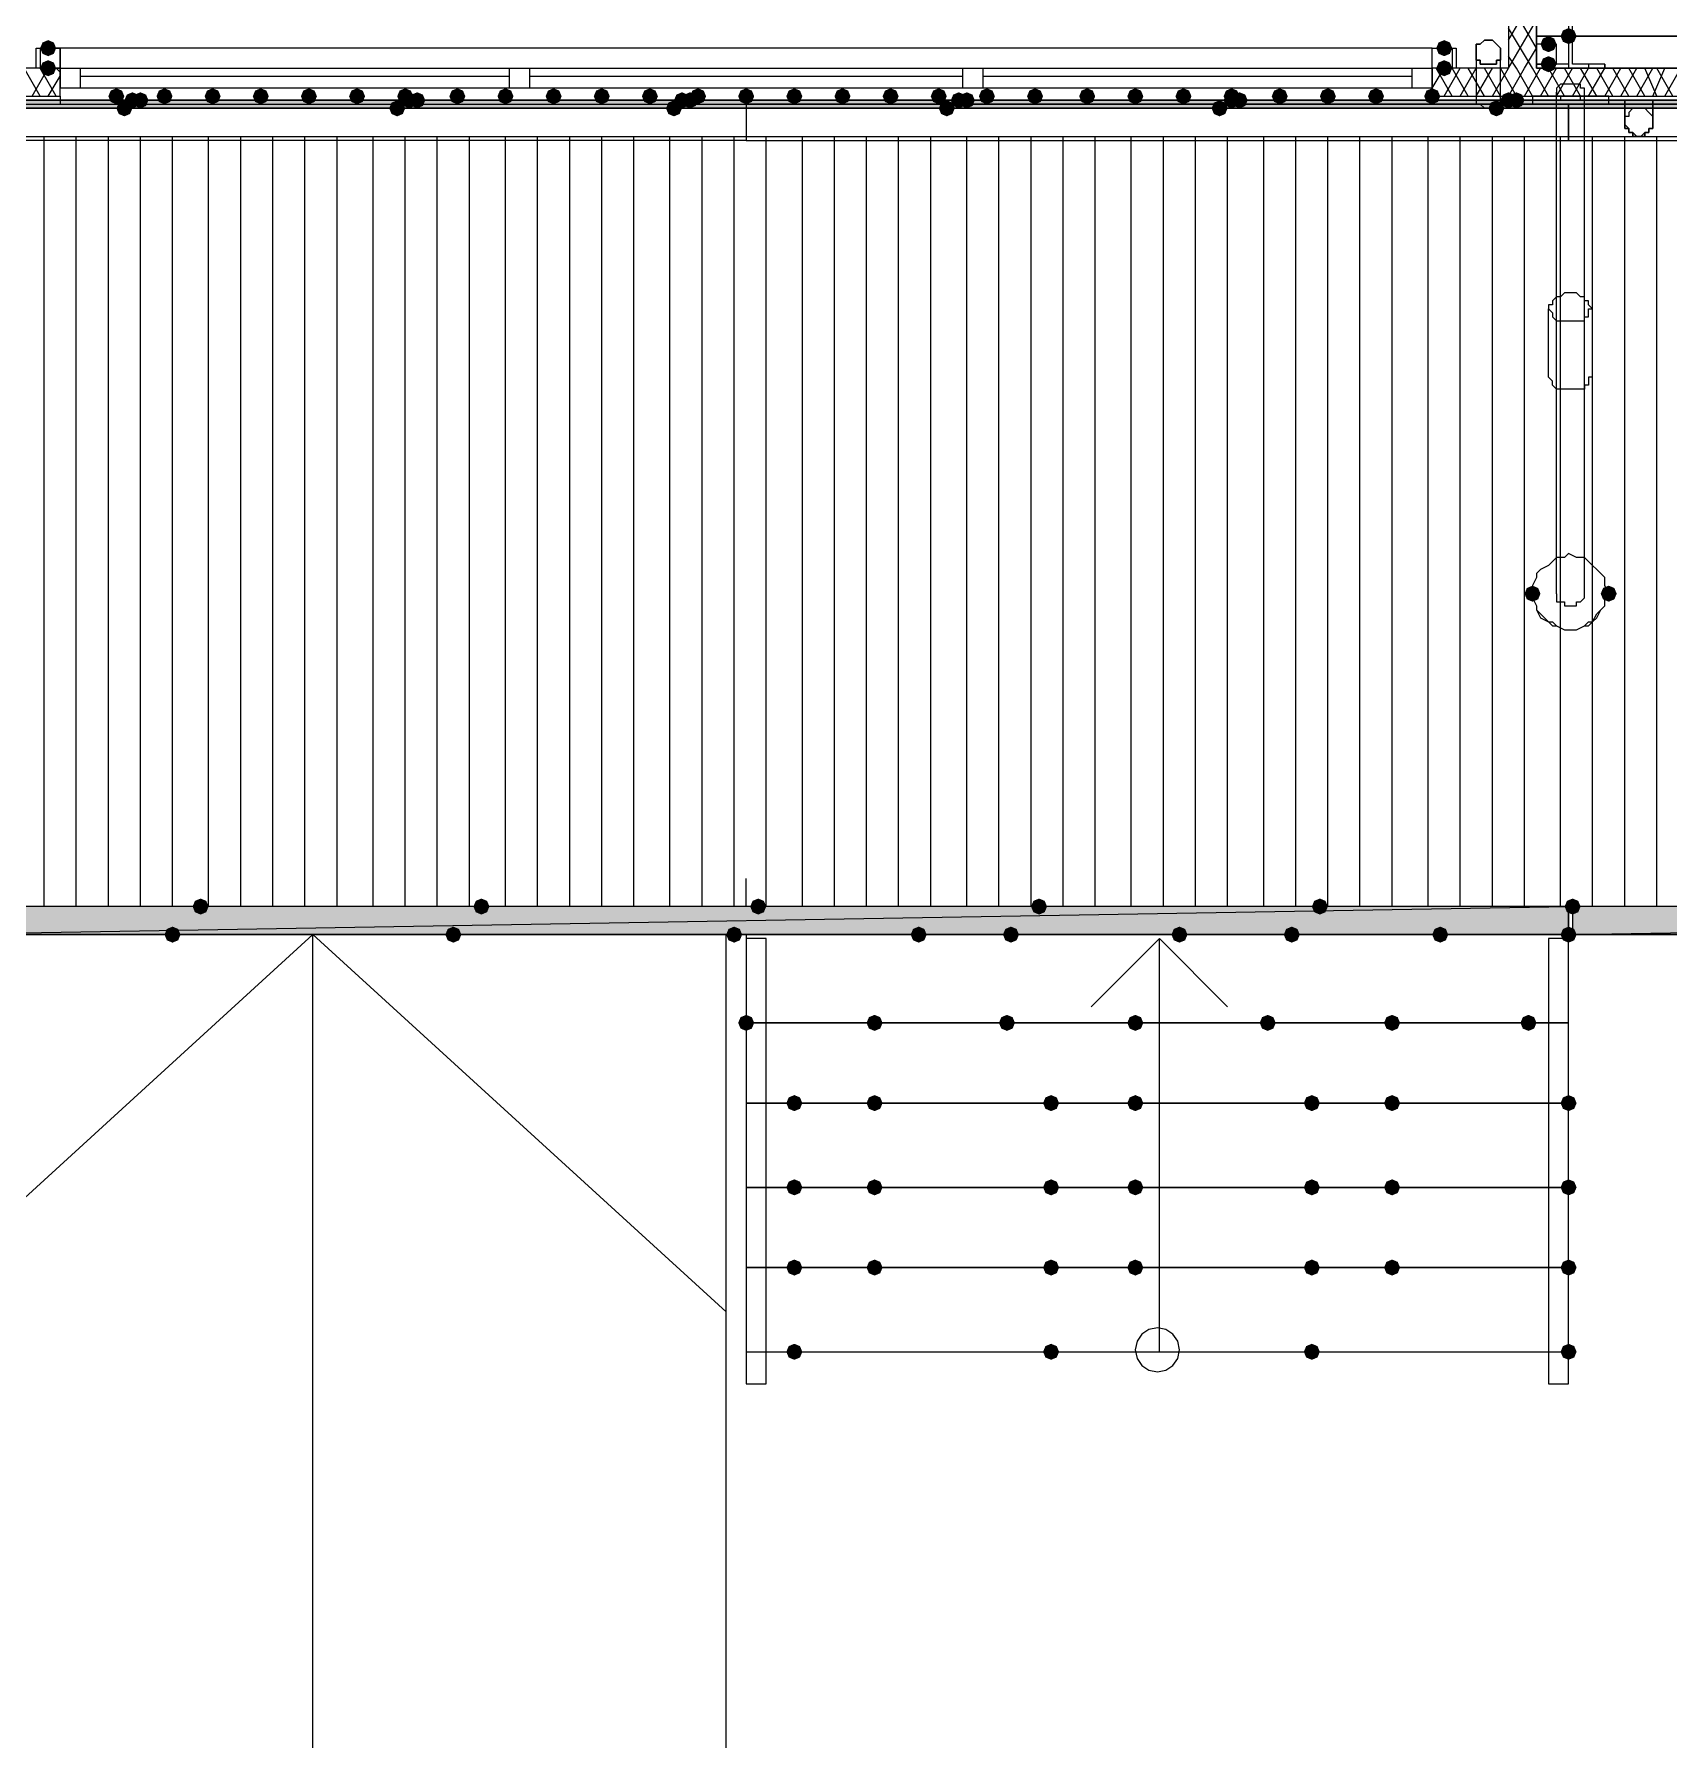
# Model space of a CAD drawing. Header units: millimetres. Extents: x 0 to 420, y 0 to 297.
# Drawn here: x 243.01 to 260.27, y 87.94 to 105.94 of the extents above; entities that cross this region are included whole.
import ezdxf

# ---------------------------------------------------------------- set-up
doc = ezdxf.new("R2010")
doc.units = ezdxf.units.MM
doc.layers.get('0').update_dxf_attribs({"linetype": 'CONTINUOUS'})

msp = doc.modelspace()

# ---------------------------------------------------------------- hatches: boundary and pattern name
at = {"true_color": 0x000007}
for points in [[(243.247333, 105.791), (243.222462, 105.731204), (243.162667, 105.706333), (243.102871, 105.731204), (243.078, 105.791), (243.102871, 105.850796), (243.162667, 105.875667), (243.222462, 105.850796)], [(257.979333, 105.791), (257.954462, 105.731204), (257.894667, 105.706333), (257.834871, 105.731204), (257.81, 105.791), (257.834871, 105.850796), (257.894667, 105.875667), (257.954462, 105.850796)], [(259.08, 105.833333), (259.055129, 105.773538), (258.995333, 105.748667), (258.935538, 105.773538), (258.910667, 105.833333), (258.935537, 105.893129), (258.995333, 105.918), (259.055129, 105.893129)], [(259.291667, 105.918), (259.266796, 105.858204), (259.207, 105.833333), (259.147204, 105.858204), (259.122333, 105.918), (259.147204, 105.977796), (259.207, 106.002667), (259.266796, 105.977796)], [(259.08, 105.621667), (259.055129, 105.561871), (258.995333, 105.537), (258.935538, 105.561871), (258.910667, 105.621667), (258.935537, 105.681462), (258.995333, 105.706333), (259.055129, 105.681463)], [(243.247333, 105.579333), (243.222462, 105.519537), (243.162667, 105.494667), (243.102871, 105.519537), (243.078, 105.579333), (243.102871, 105.639129), (243.162667, 105.664), (243.222462, 105.639129)], [(257.979333, 105.579333), (257.954462, 105.519537), (257.894667, 105.494667), (257.834871, 105.519537), (257.81, 105.579333), (257.834871, 105.639129), (257.894667, 105.664), (257.954462, 105.639129)], [(243.967, 105.283), (243.942129, 105.223204), (243.882333, 105.198333), (243.822538, 105.223204), (243.797667, 105.283), (243.822537, 105.342796), (243.882333, 105.367667), (243.942129, 105.342796)], [(244.475, 105.283), (244.450129, 105.223204), (244.390333, 105.198333), (244.330537, 105.223204), (244.305667, 105.283), (244.330537, 105.342796), (244.390333, 105.367667), (244.450129, 105.342796)], [(244.983, 105.283), (244.958129, 105.223204), (244.898333, 105.198333), (244.838538, 105.223204), (244.813667, 105.283), (244.838537, 105.342796), (244.898333, 105.367667), (244.958129, 105.342796)], [(245.491, 105.283), (245.466129, 105.223204), (245.406333, 105.198333), (245.346538, 105.223204), (245.321667, 105.283), (245.346537, 105.342796), (245.406333, 105.367667), (245.466129, 105.342796)], [(245.999, 105.283), (245.974129, 105.223204), (245.914333, 105.198333), (245.854537, 105.223204), (245.829667, 105.283), (245.854537, 105.342796), (245.914333, 105.367667), (245.974129, 105.342796)], [(246.507, 105.283), (246.482129, 105.223204), (246.422333, 105.198333), (246.362537, 105.223204), (246.337667, 105.283), (246.362537, 105.342796), (246.422333, 105.367667), (246.482129, 105.342796)], [(247.015, 105.283), (246.990129, 105.223204), (246.930333, 105.198333), (246.870538, 105.223204), (246.845667, 105.283), (246.870537, 105.342796), (246.930333, 105.367667), (246.990129, 105.342796)], [(247.565333, 105.283), (247.540462, 105.223204), (247.480667, 105.198333), (247.420871, 105.223204), (247.396, 105.283), (247.420871, 105.342796), (247.480667, 105.367667), (247.540462, 105.342796)], [(248.073333, 105.283), (248.048462, 105.223204), (247.988667, 105.198333), (247.928871, 105.223204), (247.904, 105.283), (247.928871, 105.342796), (247.988667, 105.367667), (248.048462, 105.342796)], [(248.581333, 105.283), (248.556462, 105.223204), (248.496667, 105.198333), (248.436871, 105.223204), (248.412, 105.283), (248.436871, 105.342796), (248.496667, 105.367667), (248.556462, 105.342796)], [(249.089333, 105.283), (249.064462, 105.223204), (249.004667, 105.198333), (248.944871, 105.223204), (248.92, 105.283), (248.944871, 105.342796), (249.004667, 105.367667), (249.064462, 105.342796)], [(249.597333, 105.283), (249.572462, 105.223204), (249.512667, 105.198333), (249.452871, 105.223204), (249.428, 105.283), (249.452871, 105.342796), (249.512667, 105.367667), (249.572462, 105.342796)], [(250.105333, 105.283), (250.080462, 105.223204), (250.020667, 105.198333), (249.960871, 105.223204), (249.936, 105.283), (249.960871, 105.342796), (250.020667, 105.367667), (250.080462, 105.342796)], [(250.613333, 105.283), (250.588462, 105.223204), (250.528667, 105.198333), (250.468871, 105.223204), (250.444, 105.283), (250.468871, 105.342796), (250.528667, 105.367667), (250.588462, 105.342796)], [(251.121333, 105.283), (251.096462, 105.223204), (251.036667, 105.198333), (250.976871, 105.223204), (250.952, 105.283), (250.976871, 105.342796), (251.036667, 105.367667), (251.096462, 105.342796)], [(251.629333, 105.283), (251.604463, 105.223204), (251.544667, 105.198333), (251.484871, 105.223204), (251.46, 105.283), (251.484871, 105.342796), (251.544667, 105.367667), (251.604462, 105.342796)], [(252.137333, 105.283), (252.112462, 105.223204), (252.052667, 105.198333), (251.992871, 105.223204), (251.968, 105.283), (251.992871, 105.342796), (252.052667, 105.367667), (252.112462, 105.342796)], [(252.645333, 105.283), (252.620462, 105.223204), (252.560667, 105.198333), (252.500871, 105.223204), (252.476, 105.283), (252.500871, 105.342796), (252.560667, 105.367667), (252.620462, 105.342796)], [(253.153333, 105.283), (253.128462, 105.223204), (253.068667, 105.198333), (253.008871, 105.223204), (252.984, 105.283), (253.008871, 105.342796), (253.068667, 105.367667), (253.128462, 105.342796)], [(253.661333, 105.283), (253.636462, 105.223204), (253.576667, 105.198333), (253.516871, 105.223204), (253.492, 105.283), (253.516871, 105.342796), (253.576667, 105.367667), (253.636462, 105.342796)], [(254.211667, 105.283), (254.186796, 105.223204), (254.127, 105.198333), (254.067204, 105.223204), (254.042333, 105.283), (254.067204, 105.342796), (254.127, 105.367667), (254.186796, 105.342796)], [(254.719667, 105.283), (254.694796, 105.223204), (254.635, 105.198333), (254.575204, 105.223204), (254.550333, 105.283), (254.575204, 105.342796), (254.635, 105.367667), (254.694796, 105.342796)], [(255.227667, 105.283), (255.202796, 105.223204), (255.143, 105.198333), (255.083204, 105.223204), (255.058333, 105.283), (255.083204, 105.342796), (255.143, 105.367667), (255.202796, 105.342796)], [(255.735667, 105.283), (255.710796, 105.223204), (255.651, 105.198333), (255.591204, 105.223204), (255.566333, 105.283), (255.591204, 105.342796), (255.651, 105.367667), (255.710796, 105.342796)], [(256.243667, 105.283), (256.218796, 105.223204), (256.159, 105.198333), (256.099204, 105.223204), (256.074333, 105.283), (256.099204, 105.342796), (256.159, 105.367667), (256.218796, 105.342796)], [(256.751667, 105.283), (256.726796, 105.223204), (256.667, 105.198333), (256.607204, 105.223204), (256.582333, 105.283), (256.607204, 105.342796), (256.667, 105.367667), (256.726796, 105.342796)], [(257.259667, 105.283), (257.234796, 105.223204), (257.175, 105.198333), (257.115204, 105.223204), (257.090333, 105.283), (257.115204, 105.342796), (257.175, 105.367667), (257.234796, 105.342796)], [(257.852333, 105.283), (257.827463, 105.223204), (257.767667, 105.198333), (257.707871, 105.223204), (257.683, 105.283), (257.707871, 105.342796), (257.767667, 105.367667), (257.827462, 105.342796)], [(258.910667, 100.033667), (258.885796, 99.973871), (258.826, 99.949), (258.766204, 99.973871), (258.741333, 100.033667), (258.766204, 100.093462), (258.826, 100.118333), (258.885796, 100.093463)], [(259.715, 100.033667), (259.690129, 99.973871), (259.630333, 99.949), (259.570538, 99.973871), (259.545667, 100.033667), (259.570537, 100.093462), (259.630333, 100.118333), (259.690129, 100.093463)]]:
    msp.add_hatch(color=0, dxfattribs=at).paths.add_polyline_path(points, flags=0)
at = {"true_color": 0x0000fe}
for points in [[(244.136333, 105.240667), (244.111462, 105.180871), (244.051667, 105.156), (243.991871, 105.180871), (243.967, 105.240667), (243.991871, 105.300462), (244.051667, 105.325333), (244.111462, 105.300463)], [(244.221, 105.240667), (244.196129, 105.180871), (244.136333, 105.156), (244.076538, 105.180871), (244.051667, 105.240667), (244.076537, 105.300462), (244.136333, 105.325333), (244.196129, 105.300463)], [(244.221, 105.240667), (244.196129, 105.180871), (244.136333, 105.156), (244.076538, 105.180871), (244.051667, 105.240667), (244.076537, 105.300462), (244.136333, 105.325333), (244.196129, 105.300463)], [(247.057333, 105.240667), (247.032462, 105.180871), (246.972667, 105.156), (246.912871, 105.180871), (246.888, 105.240667), (246.912871, 105.300462), (246.972667, 105.325333), (247.032462, 105.300463)], [(247.142, 105.240667), (247.117129, 105.180871), (247.057333, 105.156), (246.997537, 105.180871), (246.972667, 105.240667), (246.997537, 105.300462), (247.057333, 105.325333), (247.117129, 105.300463)], [(247.142, 105.240667), (247.117129, 105.180871), (247.057333, 105.156), (246.997537, 105.180871), (246.972667, 105.240667), (246.997537, 105.300462), (247.057333, 105.325333), (247.117129, 105.300463)], [(249.936, 105.240667), (249.911129, 105.180871), (249.851333, 105.156), (249.791538, 105.180871), (249.766667, 105.240667), (249.791537, 105.300462), (249.851333, 105.325333), (249.911129, 105.300463)], [(250.020667, 105.240667), (249.995796, 105.180871), (249.936, 105.156), (249.876204, 105.180871), (249.851333, 105.240667), (249.876204, 105.300462), (249.936, 105.325333), (249.995796, 105.300463)], [(250.020667, 105.240667), (249.995796, 105.180871), (249.936, 105.156), (249.876204, 105.180871), (249.851333, 105.240667), (249.876204, 105.300462), (249.936, 105.325333), (249.995796, 105.300463)], [(252.857, 105.240667), (252.832129, 105.180871), (252.772333, 105.156), (252.712538, 105.180871), (252.687667, 105.240667), (252.712537, 105.300462), (252.772333, 105.325333), (252.832129, 105.300463)], [(252.941667, 105.240667), (252.916796, 105.180871), (252.857, 105.156), (252.797204, 105.180871), (252.772333, 105.240667), (252.797204, 105.300462), (252.857, 105.325333), (252.916796, 105.300463)], [(252.941667, 105.240667), (252.916796, 105.180871), (252.857, 105.156), (252.797204, 105.180871), (252.772333, 105.240667), (252.797204, 105.300462), (252.857, 105.325333), (252.916796, 105.300463)], [(255.735667, 105.240667), (255.710796, 105.180871), (255.651, 105.156), (255.591204, 105.180871), (255.566333, 105.240667), (255.591204, 105.300462), (255.651, 105.325333), (255.710796, 105.300463)], [(255.820333, 105.240667), (255.795462, 105.180871), (255.735667, 105.156), (255.675871, 105.180871), (255.651, 105.240667), (255.675871, 105.300462), (255.735667, 105.325333), (255.795462, 105.300463)], [(255.820333, 105.240667), (255.795462, 105.180871), (255.735667, 105.156), (255.675871, 105.180871), (255.651, 105.240667), (255.675871, 105.300462), (255.735667, 105.325333), (255.795462, 105.300463)], [(258.656667, 105.240667), (258.631796, 105.180871), (258.572, 105.156), (258.512204, 105.180871), (258.487333, 105.240667), (258.512204, 105.300462), (258.572, 105.325333), (258.631796, 105.300463)], [(258.741333, 105.240667), (258.716462, 105.180871), (258.656667, 105.156), (258.596871, 105.180871), (258.572, 105.240667), (258.596871, 105.300462), (258.656667, 105.325333), (258.716462, 105.300463)], [(258.741333, 105.240667), (258.716462, 105.180871), (258.656667, 105.156), (258.596871, 105.180871), (258.572, 105.240667), (258.596871, 105.300462), (258.656667, 105.325333), (258.716462, 105.300463)], [(244.051667, 105.156), (244.026796, 105.096204), (243.967, 105.071333), (243.907204, 105.096204), (243.882333, 105.156), (243.907204, 105.215796), (243.967, 105.240667), (244.026796, 105.215796)], [(246.930333, 105.156), (246.905462, 105.096204), (246.845667, 105.071333), (246.785871, 105.096204), (246.761, 105.156), (246.785871, 105.215796), (246.845667, 105.240667), (246.905462, 105.215796)], [(249.851333, 105.156), (249.826462, 105.096204), (249.766667, 105.071333), (249.706871, 105.096204), (249.682, 105.156), (249.706871, 105.215796), (249.766667, 105.240667), (249.826462, 105.215796)], [(252.73, 105.156), (252.705129, 105.096204), (252.645333, 105.071333), (252.585538, 105.096204), (252.560667, 105.156), (252.585537, 105.215796), (252.645333, 105.240667), (252.705129, 105.215796)], [(255.608667, 105.156), (255.583796, 105.096204), (255.524, 105.071333), (255.464204, 105.096204), (255.439333, 105.156), (255.464204, 105.215796), (255.524, 105.240667), (255.583796, 105.215796)], [(258.529667, 105.156), (258.504796, 105.096204), (258.445, 105.071333), (258.385204, 105.096204), (258.360333, 105.156), (258.385204, 105.215796), (258.445, 105.240667), (258.504796, 105.215796)], [(244.856, 96.731667), (244.831129, 96.671871), (244.771333, 96.647), (244.711538, 96.671871), (244.686667, 96.731667), (244.711537, 96.791462), (244.771333, 96.816333), (244.831129, 96.791463)], [(247.819333, 96.731667), (247.794463, 96.671871), (247.734667, 96.647), (247.674871, 96.671871), (247.65, 96.731667), (247.674871, 96.791462), (247.734667, 96.816333), (247.794462, 96.791463)], [(250.740333, 96.731667), (250.715462, 96.671871), (250.655667, 96.647), (250.595871, 96.671871), (250.571, 96.731667), (250.595871, 96.791462), (250.655667, 96.816333), (250.715462, 96.791463)], [(253.703667, 96.731667), (253.678796, 96.671871), (253.619, 96.647), (253.559204, 96.671871), (253.534333, 96.731667), (253.559204, 96.791462), (253.619, 96.816333), (253.678796, 96.791463)], [(256.667, 96.731667), (256.642129, 96.671871), (256.582333, 96.647), (256.522538, 96.671871), (256.497667, 96.731667), (256.522537, 96.791462), (256.582333, 96.816333), (256.642129, 96.791463)], [(259.334, 96.731667), (259.309129, 96.671871), (259.249333, 96.647), (259.189538, 96.671871), (259.164667, 96.731667), (259.189537, 96.791462), (259.249333, 96.816333), (259.309129, 96.791463)], [(259.334, 96.731667), (259.309129, 96.671871), (259.249333, 96.647), (259.189538, 96.671871), (259.164667, 96.731667), (259.189537, 96.791462), (259.249333, 96.816333), (259.309129, 96.791463)], [(244.559667, 96.435333), (244.534796, 96.375538), (244.475, 96.350667), (244.415204, 96.375538), (244.390333, 96.435333), (244.415204, 96.495129), (244.475, 96.52), (244.534796, 96.495129)], [(247.523, 96.435333), (247.498129, 96.375538), (247.438333, 96.350667), (247.378537, 96.375538), (247.353667, 96.435333), (247.378537, 96.495129), (247.438333, 96.52), (247.498129, 96.495129)], [(250.486333, 96.435333), (250.461462, 96.375538), (250.401667, 96.350667), (250.341871, 96.375538), (250.317, 96.435333), (250.341871, 96.495129), (250.401667, 96.52), (250.461462, 96.495129)], [(252.433667, 96.435333), (252.408796, 96.375538), (252.349, 96.350667), (252.289204, 96.375538), (252.264333, 96.435333), (252.289204, 96.495129), (252.349, 96.52), (252.408796, 96.495129)], [(253.407333, 96.435333), (253.382462, 96.375538), (253.322667, 96.350667), (253.262871, 96.375538), (253.238, 96.435333), (253.262871, 96.495129), (253.322667, 96.52), (253.382462, 96.495129)], [(255.185333, 96.435333), (255.160462, 96.375538), (255.100667, 96.350667), (255.040871, 96.375538), (255.016, 96.435333), (255.040871, 96.495129), (255.100667, 96.52), (255.160462, 96.495129)], [(256.370667, 96.435333), (256.345796, 96.375538), (256.286, 96.350667), (256.226204, 96.375538), (256.201333, 96.435333), (256.226204, 96.495129), (256.286, 96.52), (256.345796, 96.495129)], [(257.937, 96.435333), (257.912129, 96.375538), (257.852333, 96.350667), (257.792537, 96.375538), (257.767667, 96.435333), (257.792537, 96.495129), (257.852333, 96.52), (257.912129, 96.495129)], [(259.291667, 96.435333), (259.266796, 96.375538), (259.207, 96.350667), (259.147204, 96.375538), (259.122333, 96.435333), (259.147204, 96.495129), (259.207, 96.52), (259.266796, 96.495129)], [(250.613333, 95.504), (250.588462, 95.444204), (250.528667, 95.419333), (250.468871, 95.444204), (250.444, 95.504), (250.468871, 95.563796), (250.528667, 95.588667), (250.588462, 95.563796)], [(250.613333, 95.504), (250.588462, 95.444204), (250.528667, 95.419333), (250.468871, 95.444204), (250.444, 95.504), (250.468871, 95.563796), (250.528667, 95.588667), (250.588462, 95.563796)], [(251.968, 95.504), (251.943129, 95.444204), (251.883333, 95.419333), (251.823537, 95.444204), (251.798667, 95.504), (251.823537, 95.563796), (251.883333, 95.588667), (251.943129, 95.563796)], [(253.365, 95.504), (253.340129, 95.444204), (253.280333, 95.419333), (253.220538, 95.444204), (253.195667, 95.504), (253.220537, 95.563796), (253.280333, 95.588667), (253.340129, 95.563796)], [(254.719667, 95.504), (254.694796, 95.444204), (254.635, 95.419333), (254.575204, 95.444204), (254.550333, 95.504), (254.575204, 95.563796), (254.635, 95.588667), (254.694796, 95.563796)], [(256.116667, 95.504), (256.091796, 95.444204), (256.032, 95.419333), (255.972204, 95.444204), (255.947333, 95.504), (255.972204, 95.563796), (256.032, 95.588667), (256.091796, 95.563796)], [(257.429, 95.504), (257.404129, 95.444204), (257.344333, 95.419333), (257.284538, 95.444204), (257.259667, 95.504), (257.284537, 95.563796), (257.344333, 95.588667), (257.404129, 95.563796)], [(258.868333, 95.504), (258.843462, 95.444204), (258.783667, 95.419333), (258.723871, 95.444204), (258.699, 95.504), (258.723871, 95.563796), (258.783667, 95.588667), (258.843462, 95.563796)], [(251.121333, 94.657333), (251.096462, 94.597537), (251.036667, 94.572667), (250.976871, 94.597537), (250.952, 94.657333), (250.976871, 94.717129), (251.036667, 94.742), (251.096462, 94.717129)], [(251.968, 94.657333), (251.943129, 94.597537), (251.883333, 94.572667), (251.823537, 94.597537), (251.798667, 94.657333), (251.823537, 94.717129), (251.883333, 94.742), (251.943129, 94.717129)], [(253.830667, 94.657333), (253.805796, 94.597537), (253.746, 94.572667), (253.686204, 94.597537), (253.661333, 94.657333), (253.686204, 94.717129), (253.746, 94.742), (253.805796, 94.717129)], [(254.719667, 94.657333), (254.694796, 94.597537), (254.635, 94.572667), (254.575204, 94.597537), (254.550333, 94.657333), (254.575204, 94.717129), (254.635, 94.742), (254.694796, 94.717129)], [(256.582333, 94.657333), (256.557462, 94.597537), (256.497667, 94.572667), (256.437871, 94.597537), (256.413, 94.657333), (256.437871, 94.717129), (256.497667, 94.742), (256.557462, 94.717129)], [(257.429, 94.657333), (257.404129, 94.597537), (257.344333, 94.572667), (257.284538, 94.597537), (257.259667, 94.657333), (257.284537, 94.717129), (257.344333, 94.742), (257.404129, 94.717129)], [(259.291667, 94.657333), (259.266796, 94.597537), (259.207, 94.572667), (259.147204, 94.597537), (259.122333, 94.657333), (259.147204, 94.717129), (259.207, 94.742), (259.266796, 94.717129)], [(259.291667, 94.657333), (259.266796, 94.597537), (259.207, 94.572667), (259.147204, 94.597537), (259.122333, 94.657333), (259.147204, 94.717129), (259.207, 94.742), (259.266796, 94.717129)], [(251.121333, 93.768333), (251.096462, 93.708537), (251.036667, 93.683667), (250.976871, 93.708537), (250.952, 93.768333), (250.976871, 93.828129), (251.036667, 93.853), (251.096462, 93.828129)], [(251.968, 93.768333), (251.943129, 93.708537), (251.883333, 93.683667), (251.823537, 93.708537), (251.798667, 93.768333), (251.823537, 93.828129), (251.883333, 93.853), (251.943129, 93.828129)], [(253.830667, 93.768333), (253.805796, 93.708537), (253.746, 93.683667), (253.686204, 93.708537), (253.661333, 93.768333), (253.686204, 93.828129), (253.746, 93.853), (253.805796, 93.828129)], [(254.719667, 93.768333), (254.694796, 93.708537), (254.635, 93.683667), (254.575204, 93.708537), (254.550333, 93.768333), (254.575204, 93.828129), (254.635, 93.853), (254.694796, 93.828129)], [(256.582333, 93.768333), (256.557462, 93.708537), (256.497667, 93.683667), (256.437871, 93.708537), (256.413, 93.768333), (256.437871, 93.828129), (256.497667, 93.853), (256.557462, 93.828129)], [(257.429, 93.768333), (257.404129, 93.708537), (257.344333, 93.683667), (257.284538, 93.708537), (257.259667, 93.768333), (257.284537, 93.828129), (257.344333, 93.853), (257.404129, 93.828129)], [(259.291667, 93.768333), (259.266796, 93.708537), (259.207, 93.683667), (259.147204, 93.708537), (259.122333, 93.768333), (259.147204, 93.828129), (259.207, 93.853), (259.266796, 93.828129)], [(259.291667, 93.768333), (259.266796, 93.708537), (259.207, 93.683667), (259.147204, 93.708537), (259.122333, 93.768333), (259.147204, 93.828129), (259.207, 93.853), (259.266796, 93.828129)], [(251.121333, 92.921667), (251.096462, 92.861871), (251.036667, 92.837), (250.976871, 92.861871), (250.952, 92.921667), (250.976871, 92.981462), (251.036667, 93.006333), (251.096462, 92.981463)], [(251.968, 92.921667), (251.943129, 92.861871), (251.883333, 92.837), (251.823537, 92.861871), (251.798667, 92.921667), (251.823537, 92.981462), (251.883333, 93.006333), (251.943129, 92.981463)], [(253.830667, 92.921667), (253.805796, 92.861871), (253.746, 92.837), (253.686204, 92.861871), (253.661333, 92.921667), (253.686204, 92.981462), (253.746, 93.006333), (253.805796, 92.981463)], [(254.719667, 92.921667), (254.694796, 92.861871), (254.635, 92.837), (254.575204, 92.861871), (254.550333, 92.921667), (254.575204, 92.981462), (254.635, 93.006333), (254.694796, 92.981463)], [(256.582333, 92.921667), (256.557462, 92.861871), (256.497667, 92.837), (256.437871, 92.861871), (256.413, 92.921667), (256.437871, 92.981462), (256.497667, 93.006333), (256.557462, 92.981463)], [(257.429, 92.921667), (257.404129, 92.861871), (257.344333, 92.837), (257.284538, 92.861871), (257.259667, 92.921667), (257.284537, 92.981462), (257.344333, 93.006333), (257.404129, 92.981463)], [(259.291667, 92.921667), (259.266796, 92.861871), (259.207, 92.837), (259.147204, 92.861871), (259.122333, 92.921667), (259.147204, 92.981462), (259.207, 93.006333), (259.266796, 92.981463)], [(259.291667, 92.921667), (259.266796, 92.861871), (259.207, 92.837), (259.147204, 92.861871), (259.122333, 92.921667), (259.147204, 92.981462), (259.207, 93.006333), (259.266796, 92.981463)], [(251.121333, 92.032667), (251.096462, 91.972871), (251.036667, 91.948), (250.976871, 91.972871), (250.952, 92.032667), (250.976871, 92.092462), (251.036667, 92.117333), (251.096462, 92.092463)], [(253.830667, 92.032667), (253.805796, 91.972871), (253.746, 91.948), (253.686204, 91.972871), (253.661333, 92.032667), (253.686204, 92.092462), (253.746, 92.117333), (253.805796, 92.092463)], [(256.582333, 92.032667), (256.557462, 91.972871), (256.497667, 91.948), (256.437871, 91.972871), (256.413, 92.032667), (256.437871, 92.092462), (256.497667, 92.117333), (256.557462, 92.092463)], [(259.291667, 92.032667), (259.266796, 91.972871), (259.207, 91.948), (259.147204, 91.972871), (259.122333, 92.032667), (259.147204, 92.092462), (259.207, 92.117333), (259.266796, 92.092463)], [(259.291667, 92.032667), (259.266796, 91.972871), (259.207, 91.948), (259.147204, 91.972871), (259.122333, 92.032667), (259.147204, 92.092462), (259.207, 92.117333), (259.266796, 92.092463)]]:
    msp.add_hatch(color=0, dxfattribs=at).paths.add_polyline_path(points, flags=0)
at = {"true_color": 0x000007}
h = msp.add_hatch(color=0, dxfattribs=at)
h.paths.add_polyline_path([(381.550333, 105.156), (119.507, 105.156), (381.550333, 105.240667)], flags=0)
h.paths.add_polyline_path([(119.507, 105.156), (381.550333, 105.240667), (119.507, 105.240667)], flags=0)
h = msp.add_hatch(color=0, dxfattribs=at)
h.paths.add_polyline_path([(259.207, 96.435333), (241.850333, 96.435333), (259.207, 96.731667)], flags=0)
h.paths.add_polyline_path([(241.850333, 96.435333), (259.207, 96.731667), (241.850333, 96.731667)], flags=0)
h = msp.add_hatch(color=0, dxfattribs=at)
h.paths.add_polyline_path([(276.606, 96.435333), (259.249333, 96.435333), (276.606, 96.731667)], flags=0)
h.paths.add_polyline_path([(259.249333, 96.435333), (276.606, 96.731667), (259.249333, 96.731667)], flags=0)

# ---------------------------------------------------------------- linework, layer by layer
at = {"color": 0, "true_color": 0x000007}
for points in [[(392.938, 222.25), (258.868333, 222.25), (258.868333, 191.219667), (242.189, 191.219667), (242.189, 222.25), (108.119333, 222.25), (108.119333, 105.579333), (242.189, 105.579333), (242.189, 136.609667), (258.868333, 136.609667), (258.868333, 105.579333), (392.938, 105.579333)], [(242.189, 221.869), (242.189, 191.219667), (258.868333, 191.219667), (258.868333, 221.869), (392.557, 221.869), (392.557, 105.918), (258.868333, 105.918), (258.868333, 136.609667), (242.189, 136.609667), (242.189, 105.918), (108.500333, 105.918), (108.500333, 221.869)], [(259.588, 106.299), (258.868333, 106.299), (258.868333, 106.256667), (259.207, 106.256667), (259.207, 105.621667), (258.868333, 105.621667), (258.868333, 105.579333), (259.588, 105.579333), (259.588, 105.621667), (259.249333, 105.621667), (259.249333, 106.256667), (259.588, 106.256667)], [(258.233333, 105.748667), (258.233333, 105.791), (258.233333, 105.833333), (258.275667, 105.833333), (258.318, 105.875667), (258.360333, 105.875667), (258.402667, 105.875667), (258.445, 105.833333), (258.487333, 105.791), (258.487333, 105.748667), (258.487333, 105.706333), (258.487333, 105.664), (258.445, 105.664), (258.445, 105.621667), (258.402667, 105.621667), (258.360333, 105.621667), (258.318, 105.621667), (258.275667, 105.621667), (258.275667, 105.664), (258.233333, 105.664), (258.233333, 105.706333), (258.233333, 105.748667), (258.233333, 105.706333), (258.233333, 105.664), (258.275667, 105.664), (258.275667, 105.621667), (258.318, 105.621667), (258.360333, 105.621667), (258.402667, 105.621667), (258.445, 105.621667), (258.445, 105.664), (258.487333, 105.664), (258.487333, 105.706333), (258.487333, 105.748667), (258.487333, 105.791), (258.445, 105.833333), (258.402667, 105.875667), (258.360333, 105.875667), (258.318, 105.875667), (258.275667, 105.833333), (258.233333, 105.833333), (258.233333, 105.791)], [(258.487333, 105.748667), (258.487333, 105.791), (258.445, 105.833333), (258.402667, 105.875667), (258.360333, 105.875667), (258.318, 105.875667), (258.275667, 105.833333), (258.233333, 105.833333), (258.233333, 105.791), (258.233333, 105.748667), (258.233333, 105.706333), (258.233333, 105.664), (258.275667, 105.664), (258.275667, 105.621667), (258.318, 105.621667), (258.360333, 105.621667), (258.402667, 105.621667), (258.445, 105.621667), (258.445, 105.664), (258.487333, 105.664), (258.487333, 105.706333)], [(243.035667, 105.791), (243.289667, 105.791), (243.289667, 105.579333), (243.035667, 105.579333)], [(243.078, 105.791), (243.078, 105.579333), (243.289667, 105.579333), (243.289667, 105.791)], [(257.767667, 105.791), (257.979333, 105.791), (257.979333, 105.579333), (257.767667, 105.579333), (257.767667, 105.791), (258.021667, 105.791), (258.021667, 105.579333), (257.767667, 105.579333)], [(259.08, 105.833333), (258.868333, 105.833333), (258.868333, 105.621667), (259.08, 105.621667), (259.08, 105.833333), (258.868333, 105.833333), (258.868333, 105.621667), (259.08, 105.621667)], [(243.289667, 105.579333), (243.289667, 105.367667)], [(257.767667, 105.579333), (257.767667, 105.367667)], [(259.249333, 105.41), (259.207, 105.41), (259.164667, 105.41), (259.122333, 105.41), (259.08, 105.367667), (259.08, 105.325333), (259.08, 105.283), (259.122333, 105.283), (259.122333, 105.240667), (259.164667, 105.240667), (259.207, 105.240667), (259.249333, 105.240667), (259.291667, 105.240667), (259.334, 105.240667), (259.334, 105.283), (259.376333, 105.283), (259.376333, 105.325333), (259.376333, 105.367667), (259.334, 105.367667), (259.334, 105.41), (259.291667, 105.41)], [(381.550333, 105.156), (119.507, 105.156), (381.550333, 105.240667)], [(119.507, 105.156), (381.550333, 105.240667), (119.507, 105.240667)], [(241.850333, 105.198333), (250.528667, 105.198333), (250.528667, 104.817333), (241.850333, 104.817333)], [(259.207, 105.198333), (250.528667, 105.198333), (250.528667, 104.817333), (259.207, 104.817333)], [(258.233333, 105.198333), (258.275667, 105.198333), (258.318, 105.156), (258.360333, 105.156), (258.402667, 105.156), (258.402667, 105.198333), (258.445, 105.198333), (258.487333, 105.198333), (258.445, 105.198333), (258.402667, 105.198333), (258.360333, 105.198333), (258.318, 105.198333), (258.275667, 105.198333)], [(276.606, 105.198333), (259.207, 105.198333), (259.207, 104.817333), (276.606, 104.817333)], [(259.672667, 105.240667), (259.799667, 105.240667), (259.799667, 105.029), (259.799667, 104.986667), (259.799667, 104.944333), (259.842, 104.944333), (259.842, 104.902), (259.884333, 104.902), (259.884333, 104.859667), (259.926667, 104.859667), (259.969, 104.859667), (260.011333, 104.859667), (260.011333, 104.902), (260.053667, 104.902), (260.053667, 104.944333), (260.096, 104.944333), (260.096, 104.986667), (260.096, 105.029), (260.096, 105.240667), (260.223, 105.240667), (260.096, 105.240667), (260.096, 105.029), (260.096, 104.986667), (260.096, 104.944333), (260.053667, 104.944333), (260.053667, 104.902), (260.011333, 104.902), (259.969, 104.859667), (259.926667, 104.859667), (259.884333, 104.902), (259.842, 104.902), (259.842, 104.944333), (259.799667, 104.986667), (259.799667, 105.029), (259.799667, 105.240667), (259.672667, 105.240667), (259.799667, 105.240667), (259.799667, 105.029), (259.799667, 104.986667), (259.799667, 104.944333), (259.842, 104.944333), (259.842, 104.902), (259.884333, 104.902), (259.884333, 104.859667), (259.926667, 104.859667), (259.969, 104.859667), (260.011333, 104.859667), (260.011333, 104.902), (260.053667, 104.902), (260.053667, 104.944333), (260.096, 104.944333), (260.096, 104.986667), (260.096, 105.029), (260.096, 105.240667), (260.223, 105.240667), (260.096, 105.240667), (260.096, 105.029), (260.096, 104.986667), (260.096, 104.944333), (260.053667, 104.944333), (260.053667, 104.902), (260.011333, 104.902), (259.969, 104.859667), (259.926667, 104.859667), (259.884333, 104.902), (259.842, 104.902), (259.842, 104.944333), (259.799667, 104.986667), (259.799667, 105.029), (259.799667, 105.240667), (259.672667, 105.240667), (259.799667, 105.240667), (259.799667, 105.029), (259.799667, 104.986667), (259.842, 104.944333), (259.842, 104.902), (259.884333, 104.902), (259.926667, 104.859667), (259.969, 104.859667), (260.011333, 104.902), (260.053667, 104.902), (260.053667, 104.944333), (260.096, 104.944333), (260.096, 104.986667), (260.096, 105.029), (260.096, 105.240667), (260.223, 105.240667), (260.096, 105.240667), (260.096, 105.029), (260.096, 104.986667), (260.096, 104.944333), (260.053667, 104.944333), (260.053667, 104.902), (260.011333, 104.902), (260.011333, 104.859667), (259.969, 104.859667), (259.926667, 104.859667), (259.884333, 104.859667), (259.884333, 104.902), (259.842, 104.902), (259.842, 104.944333), (259.799667, 104.944333), (259.799667, 104.986667), (259.799667, 105.029), (259.799667, 105.240667)], [(259.799667, 105.029), (259.799667, 104.986667), (259.842, 104.944333), (259.842, 104.902), (259.884333, 104.902), (259.926667, 104.859667), (259.969, 104.859667), (260.011333, 104.902), (260.053667, 104.902), (260.053667, 104.944333), (260.096, 104.944333), (260.096, 104.986667), (260.096, 105.029), (260.096, 105.071333), (260.053667, 105.113667), (260.011333, 105.156), (259.969, 105.156), (259.926667, 105.156), (259.884333, 105.156), (259.842, 105.113667), (259.842, 105.071333), (259.799667, 105.071333)], [(260.096, 105.029), (260.096, 105.071333), (260.053667, 105.113667), (260.011333, 105.156), (259.969, 105.156), (259.926667, 105.156), (259.884333, 105.156), (259.842, 105.113667), (259.842, 105.071333), (259.799667, 105.071333), (259.799667, 105.029), (259.799667, 104.986667), (259.842, 104.944333), (259.842, 104.902), (259.884333, 104.902), (259.926667, 104.859667), (259.969, 104.859667), (260.011333, 104.902), (260.053667, 104.902), (260.053667, 104.944333), (260.096, 104.944333), (260.096, 104.986667)], [(381.550333, 97.324333), (381.550333, 96.731667), (119.507, 96.731667), (119.507, 97.324333), (119.507, 104.309333), (119.507, 104.859667), (381.550333, 104.859667), (381.550333, 104.309333)], [(259.249333, 103.208667), (259.207, 103.208667), (259.164667, 103.208667), (259.122333, 103.166333), (259.08, 103.166333), (259.037667, 103.124), (259.037667, 103.081667), (258.995333, 103.081667), (258.995333, 103.039333), (259.037667, 102.997), (259.037667, 102.954667), (259.08, 102.912333), (259.122333, 102.912333), (259.164667, 102.912333), (259.207, 102.912333), (259.249333, 102.912333), (259.291667, 102.912333), (259.334, 102.912333), (259.376333, 102.912333), (259.376333, 102.954667), (259.418667, 102.954667), (259.418667, 102.997), (259.418667, 103.039333), (259.461, 103.039333), (259.418667, 103.081667), (259.418667, 103.124), (259.376333, 103.124), (259.376333, 103.166333), (259.334, 103.166333), (259.291667, 103.208667)], [(259.291667, 100.414667), (259.207, 100.457), (259.164667, 100.414667), (259.08, 100.414667), (259.037667, 100.372333), (258.995333, 100.33), (258.910667, 100.287667), (258.868333, 100.245333), (258.868333, 100.203), (258.826, 100.118333), (258.826, 100.033667), (258.826, 99.991333), (258.868333, 99.906667), (258.868333, 99.864333), (258.910667, 99.822), (258.995333, 99.737333), (259.037667, 99.737333), (259.08, 99.695), (259.164667, 99.652667), (259.207, 99.652667), (259.291667, 99.652667), (259.376333, 99.695), (259.418667, 99.737333), (259.461, 99.737333), (259.503333, 99.822), (259.545667, 99.864333), (259.588, 99.906667), (259.588, 99.991333), (259.630333, 100.033667), (259.588, 100.118333), (259.588, 100.203), (259.545667, 100.245333), (259.503333, 100.287667), (259.461, 100.33), (259.418667, 100.372333), (259.376333, 100.414667)], [(259.207, 96.435333), (241.850333, 96.435333), (259.207, 96.731667)], [(241.850333, 96.435333), (259.207, 96.731667), (241.850333, 96.731667)], [(259.207, 96.731667), (241.850333, 96.731667), (241.850333, 96.435333), (259.207, 96.435333)], [(276.606, 96.435333), (259.249333, 96.435333), (276.606, 96.731667)], [(259.249333, 96.435333), (276.606, 96.731667), (259.249333, 96.731667)], [(346.159667, 96.731667), (346.159667, 96.435333), (328.803, 96.435333), (328.803, 96.731667), (328.803, 96.435333), (311.404, 96.435333), (311.404, 96.731667), (311.404, 96.435333), (294.005, 96.435333), (294.005, 96.731667), (294.005, 96.435333), (276.606, 96.435333), (276.606, 96.731667), (259.249333, 96.731667), (259.249333, 96.435333), (276.606, 96.435333), (276.606, 96.731667), (294.005, 96.731667), (311.404, 96.731667), (328.803, 96.731667)], [(245.872, 96.435333), (255.185333, 96.435333)], [(250.528667, 95.504), (259.207, 95.504), (259.207, 96.393), (259.207, 96.435333), (250.528667, 96.435333), (250.528667, 96.393)], [(250.740333, 91.694), (250.740333, 92.032667), (250.740333, 96.393), (250.528667, 96.393), (250.528667, 92.032667), (250.528667, 91.694)], [(259.207, 91.694), (259.207, 92.032667), (259.207, 96.393), (258.995333, 96.393), (258.995333, 92.032667), (258.995333, 91.694)], [(250.528667, 94.657333), (259.207, 94.657333), (259.207, 95.504), (250.528667, 95.504)], [(250.528667, 93.768333), (259.207, 93.768333), (259.207, 94.657333), (250.528667, 94.657333)], [(250.528667, 92.921667), (259.207, 92.921667), (259.207, 93.768333), (250.528667, 93.768333)], [(250.528667, 92.032667), (259.207, 92.032667), (259.207, 92.921667), (250.528667, 92.921667)]]:
    msp.add_lwpolyline(points, close=True, dxfattribs=at)
at = {"color": 0, "true_color": 0x0000fe}
msp.add_lwpolyline([(242.189, 221.869), (108.500333, 221.869), (108.500333, 105.918), (242.189, 105.918), (242.189, 136.609667), (258.868333, 136.609667), (258.868333, 105.918), (392.557, 105.918), (392.557, 221.869), (258.868333, 221.869), (258.868333, 191.219667), (242.189, 191.219667)], close=True, dxfattribs=at)
at = {"color": 0, "true_color": 0x000007}
for points in [[(258.572, 140.081), (258.572, 105.579333)], [(258.868333, 105.579333), (258.868333, 140.081)], [(258.572, 105.875667), (258.868333, 106.383667)], [(258.868333, 105.791), (258.572, 106.299)], [(259.207, 106.299), (259.207, 105.579333)], [(258.572, 105.579333), (258.868333, 106.087333)], [(258.826, 105.579333), (258.572, 106.002667)], [(250.528667, 105.791), (243.289667, 105.791), (243.289667, 105.706333)], [(250.528667, 105.791), (243.289667, 105.791), (243.289667, 105.706333)], [(243.289667, 105.706333), (243.289667, 105.579333), (250.528667, 105.579333)], [(243.289667, 105.706333), (243.289667, 105.579333), (250.528667, 105.579333)], [(257.767667, 105.706333), (257.767667, 105.791), (250.528667, 105.791)], [(257.767667, 105.706333), (257.767667, 105.791), (250.528667, 105.791)], [(250.528667, 105.579333), (257.767667, 105.579333), (257.767667, 105.706333)], [(250.528667, 105.579333), (257.767667, 105.579333), (257.767667, 105.706333)], [(258.233333, 105.748667), (258.233333, 105.198333)], [(258.487333, 105.198333), (258.487333, 105.748667)], [(258.656667, 105.579333), (258.572, 105.706333)], [(258.741333, 105.579333), (258.868333, 105.791)], [(243.289667, 105.579333), (242.485333, 105.579333)], [(243.078, 105.283), (242.908667, 105.579333)], [(242.993333, 105.283), (243.162667, 105.579333)], [(243.247333, 105.283), (243.078, 105.579333)], [(243.162667, 105.283), (243.289667, 105.494667)], [(243.289667, 105.537), (243.247333, 105.579333)], [(243.289667, 105.283), (243.289667, 105.367667), (243.289667, 105.579333)], [(243.289667, 105.579333), (257.767667, 105.579333)], [(243.289667, 105.579333), (243.501333, 105.579333), (243.501333, 105.367667), (243.289667, 105.367667)], [(243.501333, 105.579333), (248.031, 105.579333)], [(243.501333, 105.494667), (248.031, 105.494667)], [(248.158, 105.367667), (248.031, 105.367667), (248.031, 105.579333), (248.158, 105.579333)], [(248.158, 105.579333), (248.242667, 105.579333), (248.242667, 105.367667), (248.158, 105.367667)], [(248.242667, 105.579333), (252.814667, 105.579333)], [(248.242667, 105.494667), (252.814667, 105.494667)], [(252.899333, 105.367667), (252.814667, 105.367667), (252.814667, 105.579333), (252.899333, 105.579333)], [(252.899333, 105.579333), (253.026333, 105.579333), (253.026333, 105.367667), (252.899333, 105.367667)], [(253.026333, 105.579333), (257.556, 105.579333)], [(253.026333, 105.494667), (257.556, 105.494667)], [(257.767667, 105.367667), (257.556, 105.367667), (257.556, 105.579333), (257.767667, 105.579333)], [(257.767667, 105.367667), (257.894667, 105.579333)], [(257.767667, 105.283), (257.767667, 105.367667), (257.767667, 105.579333)], [(258.572, 105.579333), (257.767667, 105.579333)], [(257.979333, 105.283), (257.81, 105.579333)], [(257.894667, 105.283), (258.064, 105.579333)], [(258.148667, 105.283), (257.979333, 105.579333)], [(258.064, 105.283), (258.233333, 105.579333)], [(258.318, 105.283), (258.148667, 105.579333)], [(258.233333, 105.283), (258.402667, 105.579333)], [(258.487333, 105.283), (258.318, 105.579333)], [(258.402667, 105.283), (258.572, 105.579333)], [(258.656667, 105.283), (258.487333, 105.579333)], [(258.572, 105.283), (258.741333, 105.579333)], [(258.826, 105.283), (258.656667, 105.579333)], [(258.741333, 105.283), (258.910667, 105.579333)], [(258.995333, 105.283), (258.826, 105.579333)], [(258.868333, 105.621667), (258.868333, 105.579333)], [(260.688667, 105.579333), (258.868333, 105.579333)], [(258.910667, 105.283), (259.08, 105.579333)], [(259.164667, 105.283), (258.995333, 105.579333)], [(259.037667, 105.621667), (259.037667, 105.579333)], [(259.08, 105.283), (259.249333, 105.579333)], [(259.334, 105.283), (259.164667, 105.579333)], [(259.249333, 105.283), (259.418667, 105.579333)], [(259.503333, 105.283), (259.334, 105.579333)], [(259.418667, 105.621667), (259.418667, 105.579333)], [(259.418667, 105.283), (259.588, 105.579333)], [(259.672667, 105.283), (259.503333, 105.579333)], [(259.588, 105.621667), (259.588, 105.579333)], [(259.588, 105.283), (259.757333, 105.579333)], [(259.842, 105.283), (259.672667, 105.579333)], [(259.757333, 105.283), (259.926667, 105.579333)], [(260.011333, 105.283), (259.842, 105.579333)], [(259.926667, 105.283), (260.096, 105.579333)], [(260.138333, 105.283), (260.011333, 105.579333)], [(260.096, 105.283), (260.223, 105.579333)], [(260.307667, 105.283), (260.138333, 105.579333)], [(260.223, 105.283), (260.392333, 105.579333)], [(243.289667, 105.283), (243.289667, 105.367667)], [(248.031, 105.367667), (243.501333, 105.367667)], [(252.814667, 105.367667), (248.242667, 105.367667)], [(257.556, 105.367667), (253.026333, 105.367667)], [(257.81, 105.283), (257.767667, 105.367667)], [(257.767667, 105.283), (257.767667, 105.367667)], [(259.08, 100.033667), (259.08, 105.325333)], [(259.376333, 100.033667), (259.376333, 105.325333)], [(381.846667, 105.240667), (119.507, 105.240667), (381.846667, 105.240667), (119.507, 105.240667)], [(381.550333, 105.240667), (119.507, 105.240667)], [(381.804333, 105.240667), (381.550333, 105.240667), (119.507, 105.240667)], [(381.846667, 105.240667), (119.507, 105.240667), (119.507, 105.156)], [(119.507, 105.156), (381.550333, 105.156)], [(240.368667, 105.283), (243.289667, 105.283)], [(243.289667, 105.283), (243.289667, 105.198333), (257.767667, 105.198333), (257.767667, 105.283)], [(257.767667, 105.283), (260.688667, 105.283)], [(259.630333, 105.198333), (259.630333, 105.283), (259.588, 105.283), (259.545667, 105.283), (259.503333, 105.283), (259.461, 105.283), (259.418667, 105.283), (259.376333, 105.283), (259.291667, 105.283), (259.207, 105.283), (259.164667, 105.283), (259.08, 105.283), (259.037667, 105.283), (258.995333, 105.283), (258.910667, 105.283), (258.868333, 105.283), (258.826, 105.283), (258.826, 105.198333)], [(259.630333, 105.198333), (259.588, 105.198333), (259.545667, 105.198333), (259.503333, 105.198333), (259.461, 105.198333), (259.418667, 105.198333), (259.376333, 105.198333), (259.291667, 105.198333), (259.207, 105.198333), (259.164667, 105.198333), (259.08, 105.198333), (259.037667, 105.198333), (258.995333, 105.198333), (258.910667, 105.198333), (258.868333, 105.198333), (258.826, 105.198333)], [(258.995333, 102.319667), (258.995333, 103.039333)], [(259.461, 102.319667), (259.461, 103.039333)], [(259.461, 102.319667), (259.418667, 102.319667), (259.418667, 102.277333), (259.418667, 102.235), (259.376333, 102.235), (259.376333, 102.192667), (259.334, 102.192667), (259.291667, 102.192667), (259.249333, 102.192667), (259.207, 102.192667), (259.164667, 102.192667), (259.122333, 102.192667), (259.08, 102.192667), (259.037667, 102.235), (259.037667, 102.277333), (258.995333, 102.319667)], [(258.826, 100.033667), (258.826, 99.991333), (258.868333, 99.906667), (258.868333, 99.864333), (258.910667, 99.779667), (258.995333, 99.737333), (259.037667, 99.695), (259.08, 99.695), (259.164667, 99.652667), (259.207, 99.652667), (259.291667, 99.652667), (259.376333, 99.695), (259.418667, 99.695), (259.461, 99.737333), (259.503333, 99.779667), (259.545667, 99.864333), (259.588, 99.906667), (259.588, 99.991333), (259.630333, 100.033667)], [(259.08, 100.033667), (259.08, 99.991333), (259.08, 99.949), (259.122333, 99.949), (259.164667, 99.949), (259.164667, 99.906667), (259.207, 99.906667), (259.249333, 99.906667), (259.291667, 99.906667), (259.291667, 99.949), (259.334, 99.949), (259.376333, 99.991333), (259.376333, 100.033667)], [(250.528667, 96.731667), (250.528667, 97.028)], [(259.207, 96.731667), (241.850333, 96.731667)], [(276.606, 96.731667), (259.249333, 96.731667)], [(250.317, 70.358), (250.317, 96.435333), (241.596333, 96.435333), (241.596333, 70.358)], [(245.956667, 96.435333), (241.596333, 92.456)], [(255.185333, 96.435333), (245.872, 96.435333)], [(245.956667, 70.358), (245.956667, 96.435333), (250.317, 92.456)], [(250.528667, 96.435333), (250.528667, 95.504)], [(254.889, 92.032667), (254.889, 92.921667), (254.889, 95.504), (254.889, 96.393), (254.169333, 95.673333)], [(254.889, 96.393), (255.608667, 95.673333)], [(250.528667, 94.657333), (259.207, 94.657333)], [(250.528667, 93.768333), (259.207, 93.768333)], [(250.528667, 92.921667), (259.207, 92.921667)], [(255.100667, 92.053833), (255.082372, 92.14447), (255.032478, 92.218478), (254.95847, 92.268372), (254.867833, 92.286667), (254.777196, 92.268372), (254.703188, 92.218478), (254.653295, 92.14447), (254.635, 92.053833)], [(250.528667, 92.032667), (259.207, 92.032667)], [(254.635, 92.053833), (254.653295, 91.963196), (254.703188, 91.889188), (254.777196, 91.839295), (254.867833, 91.821), (254.95847, 91.839295), (255.032478, 91.889188), (255.082372, 91.963196), (255.100667, 92.053833)]]:
    msp.add_lwpolyline(points, dxfattribs=at)
at = {"color": 0, "true_color": 0x00002b}
msp.add_lwpolyline([(258.868333, 105.579333), (276.479, 105.579333), (276.479, 140.081), (258.868333, 140.081)], close=True, dxfattribs=at)
at = {"color": 0, "true_color": 0x0000fd}
for points in [[(243.120333, 96.731667), (243.120333, 104.859667)], [(243.459, 96.731667), (243.459, 104.859667)], [(243.797667, 96.731667), (243.797667, 104.859667)], [(244.136333, 96.731667), (244.136333, 104.859667)], [(244.475, 96.731667), (244.475, 104.859667)], [(244.856, 96.731667), (244.856, 104.859667)], [(245.194667, 96.731667), (245.194667, 104.859667)], [(245.533333, 96.731667), (245.533333, 104.859667)], [(245.872, 96.731667), (245.872, 104.859667)], [(246.210667, 96.731667), (246.210667, 104.859667)], [(246.591667, 96.731667), (246.591667, 104.859667)], [(246.930333, 96.731667), (246.930333, 104.859667)], [(247.269, 96.731667), (247.269, 104.859667)], [(247.607667, 96.731667), (247.607667, 104.859667)], [(247.988667, 96.731667), (247.988667, 104.859667)], [(248.327333, 96.731667), (248.327333, 104.859667)], [(248.666, 96.731667), (248.666, 104.859667)], [(249.004667, 96.731667), (249.004667, 104.859667)], [(249.343333, 96.731667), (249.343333, 104.859667)], [(249.724333, 96.731667), (249.724333, 104.859667)], [(250.063, 96.731667), (250.063, 104.859667)], [(250.401667, 96.731667), (250.401667, 104.859667)], [(250.740333, 96.731667), (250.740333, 104.859667)], [(251.121333, 96.731667), (251.121333, 104.859667)], [(251.46, 96.731667), (251.46, 104.859667)], [(251.798667, 96.731667), (251.798667, 104.859667)], [(252.137333, 96.731667), (252.137333, 104.859667)], [(252.476, 96.731667), (252.476, 104.859667)], [(252.857, 96.731667), (252.857, 104.859667)], [(253.195667, 96.731667), (253.195667, 104.859667)], [(253.534333, 96.731667), (253.534333, 104.859667)], [(253.873, 96.731667), (253.873, 104.859667)], [(254.211667, 96.731667), (254.211667, 104.859667)], [(254.592667, 96.731667), (254.592667, 104.859667)], [(254.931333, 96.731667), (254.931333, 104.859667)], [(255.27, 96.731667), (255.27, 104.859667)], [(255.608667, 96.731667), (255.608667, 104.859667)], [(255.989667, 96.731667), (255.989667, 104.859667)], [(256.328333, 96.731667), (256.328333, 104.859667)], [(256.667, 96.731667), (256.667, 104.859667)], [(257.005667, 96.731667), (257.005667, 104.859667)], [(257.344333, 96.731667), (257.344333, 104.859667)], [(257.725333, 96.731667), (257.725333, 104.859667)], [(258.064, 96.731667), (258.064, 104.859667)], [(258.402667, 96.731667), (258.402667, 104.859667)], [(258.741333, 96.731667), (258.741333, 104.859667)], [(259.122333, 96.731667), (259.122333, 104.859667)], [(259.461, 96.731667), (259.461, 104.859667)], [(259.799667, 96.731667), (259.799667, 104.859667)], [(260.138333, 96.731667), (260.138333, 104.859667)]]:
    msp.add_lwpolyline(points, dxfattribs=at)

doc.saveas('drawing.dxf')
